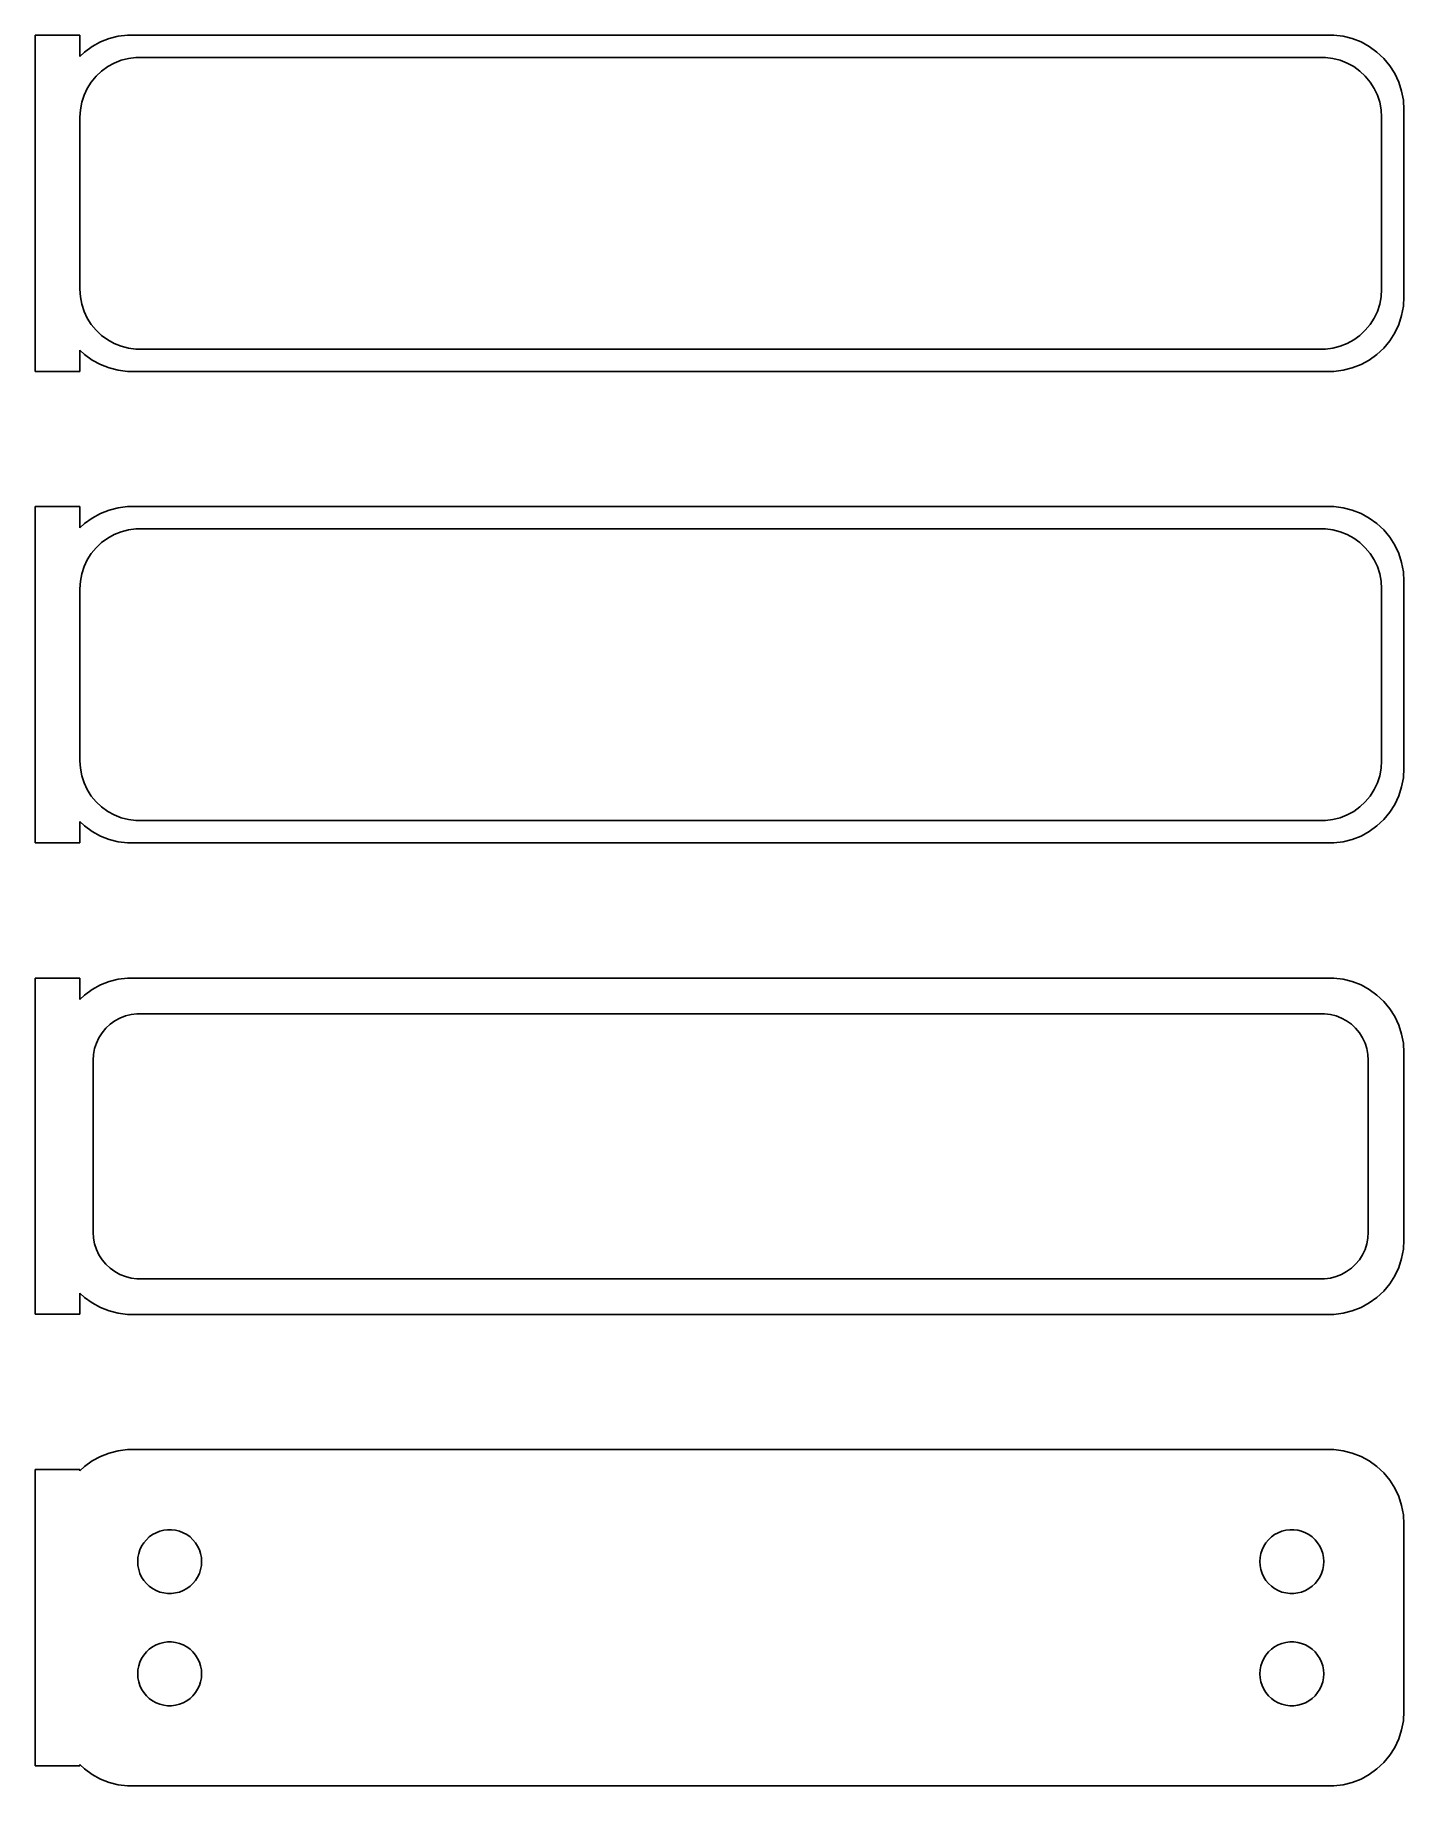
# Model space of a CAD drawing. Header units: metres. Extents: x -46 to 45, y 115 to 232.
import ezdxf

# ---------------------------------------------------------------- set-up
doc = ezdxf.new("R2010")
doc.units = ezdxf.units.M

msp = doc.modelspace()

# ---------------------------------------------------------------- linework, layer by layer
for p, q in [((-43.5, 231.74), (-46.5, 231.74)), ((-46.5, 231.74), (-46.5, 209.26)), ((-43.5, 230.309), (-43.5, 231.74)), ((-40.9369, 231.661), (-41.5451, 231.505)), ((-40.3139, 231.74), (-40.9369, 231.661)), ((40.3139, 231.74), (-40.3139, 231.74)), ((40.9369, 231.661), (40.3139, 231.74)), ((41.5451, 231.505), (40.9369, 231.661)), ((-43.1871, 230.603), (-43.5, 230.309)), ((-42.6791, 230.972), (-43.1871, 230.603)), ((-42.1289, 231.274), (-42.6791, 230.972)), ((-41.5451, 231.505), (-42.1289, 231.274)), ((42.1289, 231.274), (41.5451, 231.505)), ((42.6791, 230.972), (42.1289, 231.274)), ((43.1871, 230.603), (42.6791, 230.972)), ((43.6448, 230.173), (43.1871, 230.603)), ((-42.4159, 228.988), (-42.0497, 229.332)), ((-42.0497, 229.332), (-41.6433, 229.627)), ((-41.6433, 229.627), (-41.2031, 229.869)), ((-41.2031, 229.869), (-40.7361, 230.054)), ((-40.7361, 230.054), (-40.2495, 230.179)), ((-40.2495, 230.179), (-39.7512, 230.242)), ((-39.7512, 230.242), (39.7512, 230.242)), ((39.7512, 230.242), (40.2495, 230.179)), ((40.2495, 230.179), (40.7361, 230.054)), ((40.7361, 230.054), (41.2031, 229.869)), ((41.2031, 229.869), (41.6433, 229.627)), ((41.6433, 229.627), (42.0497, 229.332)), ((42.0497, 229.332), (42.4159, 228.988)), ((44.0451, 229.689), (43.6448, 230.173)), ((44.3815, 229.159), (44.0451, 229.689)), ((-43.2191, 227.722), (-43.0052, 228.177)), ((-43.0052, 228.177), (-42.7361, 228.601)), ((-42.7361, 228.601), (-42.4159, 228.988)), ((42.4159, 228.988), (42.7361, 228.601)), ((42.7361, 228.601), (43.0052, 228.177)), ((43.0052, 228.177), (43.2191, 227.722)), ((44.6489, 228.591), (44.3815, 229.159)), ((44.8429, 227.993), (44.6489, 228.591)), ((-43.4685, 226.751), (-43.3743, 227.245)), ((-43.3743, 227.245), (-43.2191, 227.722)), ((43.2191, 227.722), (43.3743, 227.245)), ((43.3743, 227.245), (43.4685, 226.751)), ((44.9606, 227.377), (44.8429, 227.993)), ((45, 226.75), (44.9606, 227.377)), ((-43.5, 226.25), (-43.4685, 226.751)), ((-43.5, 214.75), (-43.5, 226.25)), ((43.4685, 226.751), (43.5, 226.25)), ((43.5, 226.25), (43.5, 214.75)), ((45, 214.25), (45, 226.75)), ((-43.4685, 214.249), (-43.5, 214.75)), ((-43.3743, 213.755), (-43.4685, 214.249)), ((43.4685, 214.249), (43.3743, 213.755)), ((43.5, 214.75), (43.4685, 214.249)), ((44.9606, 213.623), (45, 214.25)), ((-43.2191, 213.278), (-43.3743, 213.755)), ((-43.0052, 212.823), (-43.2191, 213.278)), ((43.2191, 213.278), (43.0052, 212.823)), ((43.3743, 213.755), (43.2191, 213.278)), ((44.6489, 212.409), (44.8429, 213.007)), ((44.8429, 213.007), (44.9606, 213.623)), ((-42.7361, 212.399), (-43.0052, 212.823)), ((-42.4159, 212.012), (-42.7361, 212.399)), ((-42.0497, 211.668), (-42.4159, 212.012)), ((42.4159, 212.012), (42.0497, 211.668)), ((42.7361, 212.399), (42.4159, 212.012)), ((43.0052, 212.823), (42.7361, 212.399)), ((44.0451, 211.311), (44.3815, 211.841)), ((44.3815, 211.841), (44.6489, 212.409)), ((-43.5, 210.691), (-43.1871, 210.397)), ((-43.5, 209.26), (-43.5, 210.691)), ((-41.6433, 211.373), (-42.0497, 211.668)), ((-41.2031, 211.131), (-41.6433, 211.373)), ((-40.7361, 210.946), (-41.2031, 211.131)), ((-40.2495, 210.821), (-40.7361, 210.946)), ((-39.7512, 210.758), (-40.2495, 210.821)), ((39.7512, 210.758), (-39.7512, 210.758)), ((40.2495, 210.821), (39.7512, 210.758)), ((40.7361, 210.946), (40.2495, 210.821)), ((41.2031, 211.131), (40.7361, 210.946)), ((41.6433, 211.373), (41.2031, 211.131)), ((42.0497, 211.668), (41.6433, 211.373)), ((43.1871, 210.397), (43.6448, 210.827)), ((43.6448, 210.827), (44.0451, 211.311)), ((-43.1871, 210.397), (-42.6791, 210.028)), ((-42.6791, 210.028), (-42.1289, 209.726)), ((-42.1289, 209.726), (-41.5451, 209.495)), ((-41.5451, 209.495), (-40.9369, 209.339)), ((40.9369, 209.339), (41.5451, 209.495)), ((41.5451, 209.495), (42.1289, 209.726)), ((42.1289, 209.726), (42.6791, 210.028)), ((42.6791, 210.028), (43.1871, 210.397)), ((-46.5, 209.26), (-43.5, 209.26)), ((-40.9369, 209.339), (-40.3139, 209.26)), ((-40.3139, 209.26), (40.3139, 209.26)), ((40.3139, 209.26), (40.9369, 209.339)), ((-43.5, 200.24), (-46.5, 200.24)), ((-46.5, 200.24), (-46.5, 177.76)), ((-43.5, 198.809), (-43.5, 200.24)), ((-40.9369, 200.161), (-41.5451, 200.005)), ((-40.3139, 200.24), (-40.9369, 200.161)), ((40.3139, 200.24), (-40.3139, 200.24)), ((40.9369, 200.161), (40.3139, 200.24)), ((41.5451, 200.005), (40.9369, 200.161)), ((-43.1871, 199.103), (-43.5, 198.809)), ((-42.6791, 199.472), (-43.1871, 199.103)), ((-42.1289, 199.774), (-42.6791, 199.472)), ((-41.5451, 200.005), (-42.1289, 199.774)), ((42.1289, 199.774), (41.5451, 200.005)), ((42.6791, 199.472), (42.1289, 199.774)), ((43.1871, 199.103), (42.6791, 199.472)), ((43.6448, 198.673), (43.1871, 199.103)), ((-42.4159, 197.488), (-42.0497, 197.832)), ((-42.0497, 197.832), (-41.6433, 198.127)), ((-41.6433, 198.127), (-41.2031, 198.369)), ((-41.2031, 198.369), (-40.7361, 198.554)), ((-40.7361, 198.554), (-40.2495, 198.679)), ((-40.2495, 198.679), (-39.7512, 198.742)), ((-39.7512, 198.742), (39.7512, 198.742)), ((39.7512, 198.742), (40.2495, 198.679)), ((40.2495, 198.679), (40.7361, 198.554)), ((40.7361, 198.554), (41.2031, 198.369)), ((41.2031, 198.369), (41.6433, 198.127)), ((41.6433, 198.127), (42.0497, 197.832)), ((42.0497, 197.832), (42.4159, 197.488)), ((44.0451, 198.189), (43.6448, 198.673)), ((44.3815, 197.659), (44.0451, 198.189)), ((-43.2191, 196.222), (-43.0052, 196.677)), ((-43.0052, 196.677), (-42.7361, 197.101)), ((-42.7361, 197.101), (-42.4159, 197.488)), ((42.4159, 197.488), (42.7361, 197.101)), ((42.7361, 197.101), (43.0052, 196.677)), ((43.0052, 196.677), (43.2191, 196.222)), ((44.6489, 197.091), (44.3815, 197.659)), ((44.8429, 196.493), (44.6489, 197.091)), ((-43.4685, 195.251), (-43.3743, 195.745)), ((-43.3743, 195.745), (-43.2191, 196.222)), ((43.2191, 196.222), (43.3743, 195.745)), ((43.3743, 195.745), (43.4685, 195.251)), ((44.9606, 195.877), (44.8429, 196.493)), ((45, 195.25), (44.9606, 195.877)), ((-43.5, 194.75), (-43.4685, 195.251)), ((-43.5, 183.25), (-43.5, 194.75)), ((43.4685, 195.251), (43.5, 194.75)), ((43.5, 194.75), (43.5, 183.25)), ((45, 182.75), (45, 195.25)), ((-43.4685, 182.749), (-43.5, 183.25)), ((-43.3743, 182.255), (-43.4685, 182.749)), ((43.4685, 182.749), (43.3743, 182.255)), ((43.5, 183.25), (43.4685, 182.749)), ((44.9606, 182.123), (45, 182.75)), ((-43.2191, 181.778), (-43.3743, 182.255)), ((-43.0052, 181.323), (-43.2191, 181.778)), ((-42.7361, 180.899), (-43.0052, 181.323)), ((43.0052, 181.323), (42.7361, 180.899)), ((43.2191, 181.778), (43.0052, 181.323)), ((43.3743, 182.255), (43.2191, 181.778)), ((44.6489, 180.909), (44.8429, 181.507)), ((44.8429, 181.507), (44.9606, 182.123)), ((-42.4159, 180.512), (-42.7361, 180.899)), ((-42.0497, 180.168), (-42.4159, 180.512)), ((-41.6433, 179.873), (-42.0497, 180.168)), ((42.0497, 180.168), (41.6433, 179.873)), ((42.4159, 180.512), (42.0497, 180.168)), ((42.7361, 180.899), (42.4159, 180.512)), ((44.0451, 179.811), (44.3815, 180.341)), ((44.3815, 180.341), (44.6489, 180.909)), ((-43.5, 179.191), (-43.1871, 178.897)), ((-43.5, 177.76), (-43.5, 179.191)), ((-41.2031, 179.631), (-41.6433, 179.873)), ((-40.7361, 179.446), (-41.2031, 179.631)), ((-40.2495, 179.321), (-40.7361, 179.446)), ((-39.7512, 179.258), (-40.2495, 179.321)), ((39.7512, 179.258), (-39.7512, 179.258)), ((40.2495, 179.321), (39.7512, 179.258)), ((40.7361, 179.446), (40.2495, 179.321)), ((41.2031, 179.631), (40.7361, 179.446)), ((41.6433, 179.873), (41.2031, 179.631)), ((43.1871, 178.897), (43.6448, 179.327)), ((43.6448, 179.327), (44.0451, 179.811)), ((-43.1871, 178.897), (-42.6791, 178.528)), ((-42.6791, 178.528), (-42.1289, 178.226)), ((-42.1289, 178.226), (-41.5451, 177.995)), ((-41.5451, 177.995), (-40.9369, 177.839)), ((-40.9369, 177.839), (-40.3139, 177.76)), ((40.3139, 177.76), (40.9369, 177.839)), ((40.9369, 177.839), (41.5451, 177.995)), ((41.5451, 177.995), (42.1289, 178.226)), ((42.1289, 178.226), (42.6791, 178.528)), ((42.6791, 178.528), (43.1871, 178.897)), ((-46.5, 177.76), (-43.5, 177.76)), ((-40.3139, 177.76), (40.3139, 177.76)), ((-43.5, 168.729), (-46.5, 168.729)), ((-46.5, 168.729), (-46.5, 146.271)), ((-43.5, 167.309), (-43.5, 168.729)), ((-41.5451, 168.505), (-42.1289, 168.274)), ((-40.9369, 168.661), (-41.5451, 168.505)), ((-40.3139, 168.74), (-40.9369, 168.661)), ((40.3139, 168.74), (-40.3139, 168.74)), ((40.9369, 168.661), (40.3139, 168.74)), ((41.5451, 168.505), (40.9369, 168.661)), ((42.1289, 168.274), (41.5451, 168.505)), ((-43.1871, 167.603), (-43.5, 167.309)), ((-42.6791, 167.972), (-43.1871, 167.603)), ((-42.1289, 168.274), (-42.6791, 167.972)), ((42.6791, 167.972), (42.1289, 168.274)), ((43.1871, 167.603), (42.6791, 167.972)), ((43.6448, 167.173), (43.1871, 167.603)), ((-40.8254, 166.067), (-40.4619, 166.211)), ((-40.4619, 166.211), (-40.0833, 166.308)), ((-40.0833, 166.308), (-39.6954, 166.357)), ((-39.6954, 166.357), (39.6954, 166.357)), ((39.6954, 166.357), (40.0833, 166.308)), ((40.0833, 166.308), (40.4619, 166.211)), ((40.4619, 166.211), (40.8254, 166.067)), ((44.0451, 166.689), (43.6448, 167.173)), ((44.3815, 166.159), (44.0451, 166.689)), ((44.6489, 165.591), (44.3815, 166.159)), ((-42.2279, 164.75), (-42.0184, 165.08)), ((-42.0184, 165.08), (-41.7692, 165.381)), ((-41.7692, 165.381), (-41.4842, 165.649)), ((-41.4842, 165.649), (-41.168, 165.878)), ((-41.168, 165.878), (-40.8254, 166.067)), ((40.8254, 166.067), (41.168, 165.878)), ((41.168, 165.878), (41.4842, 165.649)), ((41.4842, 165.649), (41.7692, 165.381)), ((41.7692, 165.381), (42.0184, 165.08)), ((42.0184, 165.08), (42.2279, 164.75)), ((44.8429, 164.993), (44.6489, 165.591)), ((44.9606, 164.377), (44.8429, 164.993)), ((-42.5884, 163.64), (-42.5151, 164.024)), ((-42.5151, 164.024), (-42.3943, 164.396)), ((-42.3943, 164.396), (-42.2279, 164.75)), ((42.2279, 164.75), (42.3943, 164.396)), ((42.3943, 164.396), (42.5151, 164.024)), ((42.5151, 164.024), (42.5884, 163.64)), ((45, 163.75), (44.9606, 164.377)), ((-42.6129, 163.25), (-42.5884, 163.64)), ((-42.6129, 151.75), (-42.6129, 163.25)), ((42.5884, 163.64), (42.6129, 163.25)), ((42.6129, 163.25), (42.6129, 151.75)), ((45, 151.25), (45, 163.75)), ((-42.5884, 151.36), (-42.6129, 151.75)), ((-42.5151, 150.976), (-42.5884, 151.36)), ((-42.3943, 150.604), (-42.5151, 150.976)), ((42.5151, 150.976), (42.3943, 150.604)), ((42.5884, 151.36), (42.5151, 150.976)), ((42.6129, 151.75), (42.5884, 151.36)), ((44.9606, 150.623), (45, 151.25)), ((-42.2279, 150.25), (-42.3943, 150.604)), ((-42.0184, 149.92), (-42.2279, 150.25)), ((-41.7692, 149.619), (-42.0184, 149.92)), ((42.0184, 149.92), (41.7692, 149.619)), ((42.2279, 150.25), (42.0184, 149.92)), ((42.3943, 150.604), (42.2279, 150.25)), ((44.6489, 149.409), (44.8429, 150.007)), ((44.8429, 150.007), (44.9606, 150.623)), ((-41.4842, 149.351), (-41.7692, 149.619)), ((-41.168, 149.122), (-41.4842, 149.351)), ((-40.8254, 148.933), (-41.168, 149.122)), ((-40.4619, 148.789), (-40.8254, 148.933)), ((-40.0833, 148.692), (-40.4619, 148.789)), ((-39.6954, 148.643), (-40.0833, 148.692)), ((39.6954, 148.643), (-39.6954, 148.643)), ((40.0833, 148.692), (39.6954, 148.643)), ((40.4619, 148.789), (40.0833, 148.692)), ((40.8254, 148.933), (40.4619, 148.789)), ((41.168, 149.122), (40.8254, 148.933)), ((41.4842, 149.351), (41.168, 149.122)), ((41.7692, 149.619), (41.4842, 149.351)), ((44.0451, 148.311), (44.3815, 148.841)), ((44.3815, 148.841), (44.6489, 149.409)), ((-43.5, 146.271), (-43.5, 147.691)), ((-43.5, 147.691), (-43.1871, 147.397)), ((-43.1871, 147.397), (-42.6791, 147.028)), ((42.6791, 147.028), (43.1871, 147.397)), ((43.1871, 147.397), (43.6448, 147.827)), ((43.6448, 147.827), (44.0451, 148.311)), ((-46.5, 146.271), (-43.5, 146.271)), ((-42.6791, 147.028), (-42.1289, 146.726)), ((-42.1289, 146.726), (-41.5451, 146.495)), ((-41.5451, 146.495), (-40.9369, 146.339)), ((-40.9369, 146.339), (-40.3139, 146.26)), ((-40.3139, 146.26), (40.3139, 146.26)), ((40.3139, 146.26), (40.9369, 146.339)), ((40.9369, 146.339), (41.5451, 146.495)), ((41.5451, 146.495), (42.1289, 146.726)), ((42.1289, 146.726), (42.6791, 147.028)), ((-41.5451, 137.005), (-42.1289, 136.774)), ((-40.9369, 137.161), (-41.5451, 137.005)), ((-40.3139, 137.24), (-40.9369, 137.161)), ((40.3139, 137.24), (-40.3139, 137.24)), ((40.9369, 137.161), (40.3139, 137.24)), ((41.5451, 137.005), (40.9369, 137.161)), ((42.1289, 136.774), (41.5451, 137.005)), ((-43.5, 135.903), (-46.5, 135.903)), ((-46.5, 135.903), (-46.5, 116.097)), ((-43.1871, 136.103), (-43.5, 135.809)), ((-43.5, 135.809), (-43.5, 135.903)), ((-42.6791, 136.472), (-43.1871, 136.103)), ((-42.1289, 136.774), (-42.6791, 136.472)), ((42.6791, 136.472), (42.1289, 136.774)), ((43.1871, 136.103), (42.6791, 136.472)), ((43.6448, 135.673), (43.1871, 136.103)), ((44.0451, 135.189), (43.6448, 135.673)), ((44.3815, 134.659), (44.0451, 135.189)), ((44.6489, 134.091), (44.3815, 134.659)), ((44.8429, 133.493), (44.6489, 134.091)), ((44.9606, 132.877), (44.8429, 133.493)), ((45, 132.25), (44.9606, 132.877)), ((45, 119.75), (45, 132.25)), ((-39.2275, 131.005), (-39.0565, 131.212)), ((-39.0565, 131.212), (-38.8611, 131.395)), ((-38.8611, 131.395), (-38.6441, 131.553)), ((-38.6441, 131.553), (-38.4092, 131.682)), ((-38.4092, 131.682), (-38.1598, 131.781)), ((-38.1598, 131.781), (-37.9001, 131.847)), ((-37.9001, 131.847), (-37.6341, 131.881)), ((-37.6341, 131.881), (-37.3659, 131.881)), ((-37.3659, 131.881), (-37.0999, 131.847)), ((-37.0999, 131.847), (-36.8401, 131.781)), ((-36.8401, 131.781), (-36.5908, 131.682)), ((-36.5908, 131.682), (-36.3559, 131.553)), ((-36.3559, 131.553), (-36.1389, 131.395)), ((-36.1389, 131.395), (-35.9434, 131.212)), ((-35.9434, 131.212), (-35.7725, 131.005)), ((35.7725, 131.005), (35.9434, 131.212)), ((35.9434, 131.212), (36.1389, 131.395)), ((36.1389, 131.395), (36.3559, 131.553)), ((36.3559, 131.553), (36.5908, 131.682)), ((36.5908, 131.682), (36.8401, 131.781)), ((36.8401, 131.781), (37.0999, 131.847)), ((37.0999, 131.847), (37.3659, 131.881)), ((37.3659, 131.881), (37.6341, 131.881)), ((37.6341, 131.881), (37.9001, 131.847)), ((37.9001, 131.847), (38.1598, 131.781)), ((38.1598, 131.781), (38.4092, 131.682)), ((38.4092, 131.682), (38.6441, 131.553)), ((38.6441, 131.553), (38.8611, 131.395)), ((38.8611, 131.395), (39.0565, 131.212)), ((39.0565, 131.212), (39.2275, 131.005)), ((-39.6353, 129.75), (-39.6185, 130.018)), ((-39.6185, 130.018), (-39.5682, 130.281)), ((-39.5682, 130.281), (-39.4853, 130.536)), ((-39.4853, 130.536), (-39.3712, 130.779)), ((-39.3712, 130.779), (-39.2275, 131.005)), ((-35.7725, 131.005), (-35.6288, 130.779)), ((-35.6288, 130.779), (-35.5146, 130.536)), ((-35.5146, 130.536), (-35.4318, 130.281)), ((-35.4318, 130.281), (-35.3815, 130.018)), ((-35.3815, 130.018), (-35.3647, 129.75)), ((35.3647, 129.75), (35.3815, 130.018)), ((35.3815, 130.018), (35.4318, 130.281)), ((35.4318, 130.281), (35.5146, 130.536)), ((35.5146, 130.536), (35.6288, 130.779)), ((35.6288, 130.779), (35.7725, 131.005)), ((39.2275, 131.005), (39.3712, 130.779)), ((39.3712, 130.779), (39.4853, 130.536)), ((39.4853, 130.536), (39.5682, 130.281)), ((39.5682, 130.281), (39.6185, 130.018)), ((39.6185, 130.018), (39.6353, 129.75)), ((-39.6185, 129.482), (-39.6353, 129.75)), ((-39.5682, 129.219), (-39.6185, 129.482)), ((-39.4853, 128.964), (-39.5682, 129.219)), ((-39.3712, 128.721), (-39.4853, 128.964)), ((-39.2275, 128.495), (-39.3712, 128.721)), ((-35.6288, 128.721), (-35.7725, 128.495)), ((-35.5146, 128.964), (-35.6288, 128.721)), ((-35.4318, 129.219), (-35.5146, 128.964)), ((-35.3815, 129.482), (-35.4318, 129.219)), ((-35.3647, 129.75), (-35.3815, 129.482)), ((35.3815, 129.482), (35.3647, 129.75)), ((35.4318, 129.219), (35.3815, 129.482)), ((35.5146, 128.964), (35.4318, 129.219)), ((35.6288, 128.721), (35.5146, 128.964)), ((35.7725, 128.495), (35.6288, 128.721)), ((39.3712, 128.721), (39.2275, 128.495)), ((39.4853, 128.964), (39.3712, 128.721)), ((39.5682, 129.219), (39.4853, 128.964)), ((39.6185, 129.482), (39.5682, 129.219)), ((39.6353, 129.75), (39.6185, 129.482)), ((-39.0565, 128.288), (-39.2275, 128.495)), ((-38.8611, 128.105), (-39.0565, 128.288)), ((-38.6441, 127.947), (-38.8611, 128.105)), ((-38.4092, 127.818), (-38.6441, 127.947)), ((-38.1598, 127.719), (-38.4092, 127.818)), ((-37.9001, 127.653), (-38.1598, 127.719)), ((-37.6341, 127.619), (-37.9001, 127.653)), ((-37.3659, 127.619), (-37.6341, 127.619)), ((-37.0999, 127.653), (-37.3659, 127.619)), ((-36.8401, 127.719), (-37.0999, 127.653)), ((-36.5908, 127.818), (-36.8401, 127.719)), ((-36.3559, 127.947), (-36.5908, 127.818)), ((-36.1389, 128.105), (-36.3559, 127.947)), ((-35.9434, 128.288), (-36.1389, 128.105)), ((-35.7725, 128.495), (-35.9434, 128.288)), ((35.9434, 128.288), (35.7725, 128.495)), ((36.1389, 128.105), (35.9434, 128.288)), ((36.3559, 127.947), (36.1389, 128.105)), ((36.5908, 127.818), (36.3559, 127.947)), ((36.8401, 127.719), (36.5908, 127.818)), ((37.0999, 127.653), (36.8401, 127.719)), ((37.3659, 127.619), (37.0999, 127.653)), ((37.6341, 127.619), (37.3659, 127.619)), ((37.9001, 127.653), (37.6341, 127.619)), ((38.1598, 127.719), (37.9001, 127.653)), ((38.4092, 127.818), (38.1598, 127.719)), ((38.6441, 127.947), (38.4092, 127.818)), ((38.8611, 128.105), (38.6441, 127.947)), ((39.0565, 128.288), (38.8611, 128.105)), ((39.2275, 128.495), (39.0565, 128.288)), ((-38.8611, 123.895), (-38.6441, 124.053)), ((-38.6441, 124.053), (-38.4092, 124.182)), ((-38.4092, 124.182), (-38.1598, 124.281)), ((-38.1598, 124.281), (-37.9001, 124.347)), ((-37.9001, 124.347), (-37.6341, 124.381)), ((-37.6341, 124.381), (-37.3659, 124.381)), ((-37.3659, 124.381), (-37.0999, 124.347)), ((-37.0999, 124.347), (-36.8401, 124.281)), ((-36.8401, 124.281), (-36.5908, 124.182)), ((-36.5908, 124.182), (-36.3559, 124.053)), ((-36.3559, 124.053), (-36.1389, 123.895)), ((36.1389, 123.895), (36.3559, 124.053)), ((36.3559, 124.053), (36.5908, 124.182)), ((36.5908, 124.182), (36.8401, 124.281)), ((36.8401, 124.281), (37.0999, 124.347)), ((37.0999, 124.347), (37.3659, 124.381)), ((37.3659, 124.381), (37.6341, 124.381)), ((37.6341, 124.381), (37.9001, 124.347)), ((37.9001, 124.347), (38.1598, 124.281)), ((38.1598, 124.281), (38.4092, 124.182)), ((38.4092, 124.182), (38.6441, 124.053)), ((38.6441, 124.053), (38.8611, 123.895)), ((-39.5682, 122.781), (-39.4853, 123.036)), ((-39.4853, 123.036), (-39.3712, 123.279)), ((-39.3712, 123.279), (-39.2275, 123.505)), ((-39.2275, 123.505), (-39.0565, 123.712)), ((-39.0565, 123.712), (-38.8611, 123.895)), ((-36.1389, 123.895), (-35.9434, 123.712)), ((-35.9434, 123.712), (-35.7725, 123.505)), ((-35.7725, 123.505), (-35.6288, 123.279)), ((-35.6288, 123.279), (-35.5146, 123.036)), ((-35.5146, 123.036), (-35.4318, 122.781)), ((35.4318, 122.781), (35.5146, 123.036)), ((35.5146, 123.036), (35.6288, 123.279)), ((35.6288, 123.279), (35.7725, 123.505)), ((35.7725, 123.505), (35.9434, 123.712)), ((35.9434, 123.712), (36.1389, 123.895)), ((38.8611, 123.895), (39.0565, 123.712)), ((39.0565, 123.712), (39.2275, 123.505)), ((39.2275, 123.505), (39.3712, 123.279)), ((39.3712, 123.279), (39.4853, 123.036)), ((39.4853, 123.036), (39.5682, 122.781)), ((-39.6353, 122.25), (-39.6185, 122.518)), ((-39.6185, 121.982), (-39.6353, 122.25)), ((-39.6185, 122.518), (-39.5682, 122.781)), ((-39.5682, 121.719), (-39.6185, 121.982)), ((-39.4853, 121.464), (-39.5682, 121.719)), ((-35.4318, 121.719), (-35.5146, 121.464)), ((-35.4318, 122.781), (-35.3815, 122.518)), ((-35.3815, 121.982), (-35.4318, 121.719)), ((-35.3815, 122.518), (-35.3647, 122.25)), ((-35.3647, 122.25), (-35.3815, 121.982)), ((35.3647, 122.25), (35.3815, 122.518)), ((35.3815, 121.982), (35.3647, 122.25)), ((35.3815, 122.518), (35.4318, 122.781)), ((35.4318, 121.719), (35.3815, 121.982)), ((35.5146, 121.464), (35.4318, 121.719)), ((39.5682, 121.719), (39.4853, 121.464)), ((39.5682, 122.781), (39.6185, 122.518)), ((39.6185, 121.982), (39.5682, 121.719)), ((39.6185, 122.518), (39.6353, 122.25)), ((39.6353, 122.25), (39.6185, 121.982)), ((-39.3712, 121.221), (-39.4853, 121.464)), ((-39.2275, 120.995), (-39.3712, 121.221)), ((-39.0565, 120.788), (-39.2275, 120.995)), ((-38.8611, 120.605), (-39.0565, 120.788)), ((-38.6441, 120.447), (-38.8611, 120.605)), ((-36.1389, 120.605), (-36.3559, 120.447)), ((-35.9434, 120.788), (-36.1389, 120.605)), ((-35.7725, 120.995), (-35.9434, 120.788)), ((-35.6288, 121.221), (-35.7725, 120.995)), ((-35.5146, 121.464), (-35.6288, 121.221)), ((35.6288, 121.221), (35.5146, 121.464)), ((35.7725, 120.995), (35.6288, 121.221)), ((35.9434, 120.788), (35.7725, 120.995)), ((36.1389, 120.605), (35.9434, 120.788)), ((36.3559, 120.447), (36.1389, 120.605)), ((38.8611, 120.605), (38.6441, 120.447)), ((39.0565, 120.788), (38.8611, 120.605)), ((39.2275, 120.995), (39.0565, 120.788)), ((39.3712, 121.221), (39.2275, 120.995)), ((39.4853, 121.464), (39.3712, 121.221)), ((-38.4092, 120.318), (-38.6441, 120.447)), ((-38.1598, 120.219), (-38.4092, 120.318)), ((-37.9001, 120.153), (-38.1598, 120.219)), ((-37.6341, 120.119), (-37.9001, 120.153)), ((-37.3659, 120.119), (-37.6341, 120.119)), ((-37.0999, 120.153), (-37.3659, 120.119)), ((-36.8401, 120.219), (-37.0999, 120.153)), ((-36.5908, 120.318), (-36.8401, 120.219)), ((-36.3559, 120.447), (-36.5908, 120.318)), ((36.5908, 120.318), (36.3559, 120.447)), ((36.8401, 120.219), (36.5908, 120.318)), ((37.0999, 120.153), (36.8401, 120.219)), ((37.3659, 120.119), (37.0999, 120.153)), ((37.6341, 120.119), (37.3659, 120.119)), ((37.9001, 120.153), (37.6341, 120.119)), ((38.1598, 120.219), (37.9001, 120.153)), ((38.4092, 120.318), (38.1598, 120.219)), ((38.6441, 120.447), (38.4092, 120.318)), ((44.9606, 119.123), (45, 119.75)), ((44.6489, 117.909), (44.8429, 118.507)), ((44.8429, 118.507), (44.9606, 119.123)), ((44.0451, 116.811), (44.3815, 117.341)), ((44.3815, 117.341), (44.6489, 117.909)), ((-46.5, 116.097), (-43.5, 116.097)), ((-43.5, 116.097), (-43.5, 116.191)), ((-43.5, 116.191), (-43.1871, 115.897)), ((-43.1871, 115.897), (-42.6791, 115.528)), ((42.6791, 115.528), (43.1871, 115.897)), ((43.1871, 115.897), (43.6448, 116.327)), ((43.6448, 116.327), (44.0451, 116.811)), ((-42.6791, 115.528), (-42.1289, 115.226)), ((-42.1289, 115.226), (-41.5451, 114.995)), ((-41.5451, 114.995), (-40.9369, 114.839)), ((-40.9369, 114.839), (-40.3139, 114.76)), ((-40.3139, 114.76), (40.3139, 114.76)), ((40.3139, 114.76), (40.9369, 114.839)), ((40.9369, 114.839), (41.5451, 114.995)), ((41.5451, 114.995), (42.1289, 115.226)), ((42.1289, 115.226), (42.6791, 115.528))]:
    msp.add_line(p, q)

doc.saveas('drawing.dxf')
